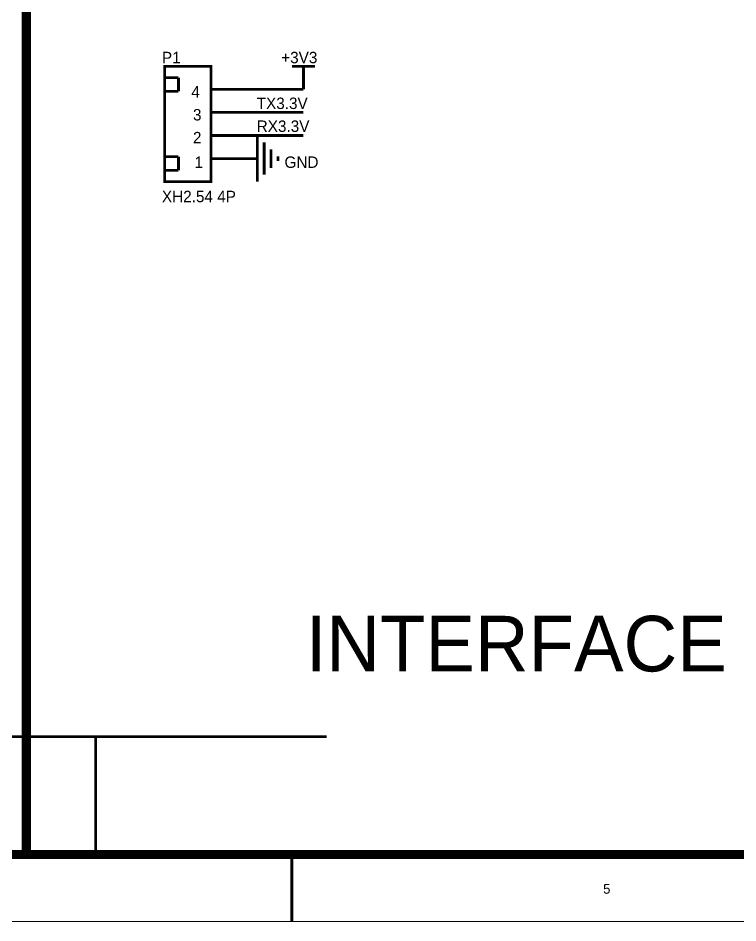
# Model space of a CAD drawing. Header units: inches. Extents: x 0 to 22.3, y 0 to 15.7.
# Drawn here: x 9.965 to 13.081, y -0.006 to 3.908 of the extents above; entities that cross this region are included whole.
import ezdxf

# ---------------------------------------------------------------- set-up
doc = ezdxf.new("R2010")
doc.units = ezdxf.units.IN
doc.header["$MEASUREMENT"] = 0
doc.layers.add('Sheet', color=255, linetype='Continuous')

msp = doc.modelspace()

# ---------------------------------------------------------------- linework, layer by layer
at = {"layer": 'Sheet'}
for points in [[(0, 15.6991, 0.0039, 0.0039, 0), (0, 0, 0.0039, 0.0039, 0), (22.3, 0, 0.0039, 0.0039, 0), (22.3, 15.6991, 0.0039, 0.0039, 0), (0, 15.6991, 0.0039, 0.0039, 0), (0, 15.6991, 0.0039, 0.0039, 0)], [(0.3006, 15.3986, 0.0039, 0.0039, 0), (0.3006, 0.3006, 0.0039, 0.0039, 0), (22.0003, 0.3006, 0.0039, 0.0039, 0), (22.0003, 15.3986, 0.0039, 0.0039, 0), (0.3006, 15.3986, 0.0039, 0.0039, 0), (0.3006, 15.3986, 0.0039, 0.0039, 0)], [(10.6001, 3.7, 0.0118, 0.0118, 0), (10.8003, 3.7, 0.0118, 0.0118, 0), (10.8003, 3.2001, 0.0118, 0.0118, 0), (10.6001, 3.2001, 0.0118, 0.0118, 0), (10.6001, 3.7, 0.0118, 0.0118, 0)], [(10.6001, 3.7, 0.0039, 0.0039, 0), (10.6001, 3.2001, 0.0039, 0.0039, 0), (10.8003, 3.2001, 0.0039, 0.0039, 0), (10.8003, 3.7, 0.0039, 0.0039, 0), (10.6001, 3.7, 0.0039, 0.0039, 0), (10.6001, 3.7, 0.0039, 0.0039, 0)]]:
    msp.add_lwpolyline(points, format="xyseb", close=True, dxfattribs=at)
for points in [[(10.0007, 15.3986, 0.04, 0.04, 0), (10.0007, 0.3006, 0.04, 0.04, 0)], [(11.15, 3.7, 0.0118, 0.0118, 0), (11.2503, 3.7, 0.0118, 0.0118, 0)], [(11.2004, 3.6001, 0.0118, 0.0118, 0), (11.2004, 3.7, 0.0118, 0.0118, 0)], [(10.6001, 3.6501, 0.0118, 0.0118, 0), (10.6593, 3.6501, 0.0118, 0.0118, 0)], [(10.6593, 3.6501, 0.0118, 0.0118, 0), (10.6593, 3.5913, 0.0118, 0.0118, 0)], [(10.8003, 3.6001, 0.0118, 0.0118, 0), (10.9002, 3.6001, 0.0118, 0.0118, 0)], [(10.9002, 3.6001, 0.0118, 0.0118, 0), (11.2004, 3.6001, 0.0118, 0.0118, 0)], [(10.6593, 3.5913, 0.0118, 0.0118, 0), (10.6001, 3.5913, 0.0118, 0.0118, 0)], [(10.8003, 3.5002, 0.0118, 0.0118, 0), (10.9002, 3.5002, 0.0118, 0.0118, 0)], [(10.9002, 3.5002, 0.0118, 0.0118, 0), (11.2004, 3.5002, 0.0118, 0.0118, 0)], [(10.8003, 3.4003, 0.0118, 0.0118, 0), (10.9002, 3.4003, 0.0118, 0.0118, 0)], [(10.9002, 3.4003, 0.0118, 0.0118, 0), (11.2004, 3.4003, 0.0118, 0.0118, 0)], [(11.0001, 3.4003, 0.0118, 0.0118, 0), (11.0001, 3.2001, 0.0118, 0.0118, 0)], [(11.0302, 3.3703, 0.0118, 0.0118, 0), (11.0302, 3.2302, 0.0118, 0.0118, 0)], [(11.0603, 3.3402, 0.0118, 0.0118, 0), (11.0603, 3.2602, 0.0118, 0.0118, 0)], [(10.6001, 3.3093, 0.0118, 0.0118, 0), (10.6593, 3.3093, 0.0118, 0.0118, 0)], [(10.6593, 3.3093, 0.0118, 0.0118, 0), (10.6593, 3.2501, 0.0118, 0.0118, 0)], [(10.8003, 3.3, 0.0118, 0.0118, 0), (10.9002, 3.3, 0.0118, 0.0118, 0)], [(10.9002, 3.3, 0.0118, 0.0118, 0), (11.0001, 3.3, 0.0118, 0.0118, 0)], [(11.0903, 3.3102, 0.0118, 0.0118, 0), (11.0903, 3.2903, 0.0118, 0.0118, 0)], [(10.6593, 3.2501, 0.0118, 0.0118, 0), (10.6001, 3.2501, 0.0118, 0.0118, 0)], [(10.3004, 0.8, 0.0118, 0.0118, 0), (6.7004, 0.8, 0.0118, 0.0118, 0)], [(11.3003, 0.8, 0.0118, 0.0118, 0), (10.3004, 0.8, 0.0118, 0.0118, 0)], [(10.3004, 0.8, 0.0118, 0.0118, 0), (10.3004, 0.3006, 0.0118, 0.0118, 0)], [(14.9904, 0.29, 0.04, 0.04, 0), (0.29, 0.29, 0.04, 0.04, 0)], [(10.3004, 0.3006, 0.0118, 0.0118, 0), (6.7004, 0.3006, 0.0118, 0.0118, 0)], [(10.3004, 0.3006, 0.0118, 0.0118, 0), (11.3003, 0.3006, 0.0118, 0.0118, 0)], [(11.15, 0, 0.0118, 0.0118, 0), (11.15, 0.3006, 0.0118, 0.0118, 0)]]:
    msp.add_lwpolyline(points, format="xyseb", dxfattribs=at)

# ---------------------------------------------------------------- texts
for s, height, p in [('P1', 0.0495, (10.5877, 3.7128)), ('+3V3', 0.0495, (11.104, 3.7128)), ('4', 0.0495, (10.715, 3.5643)), ('TX3.3V', 0.0495, (10.9979, 3.5148)), ('3', 0.0495, (10.7221, 3.4653)), ('RX3.3V', 0.0495, (10.9979, 3.4158)), ('2', 0.0495, (10.7221, 3.3663)), ('1', 0.0495, (10.7292, 3.2602)), ('GND', 0.0495, (11.1182, 3.2602)), ('XH2.54 4P', 0.0495, (10.5877, 3.1117)), ('INTERFACE', 0.24045, (11.2101, 1.082)), ('5', 0.0424, (12.4973, 0.1202))]:
    msp.add_text(s, height=height, dxfattribs=at).set_placement(p)

doc.saveas('drawing.dxf')
